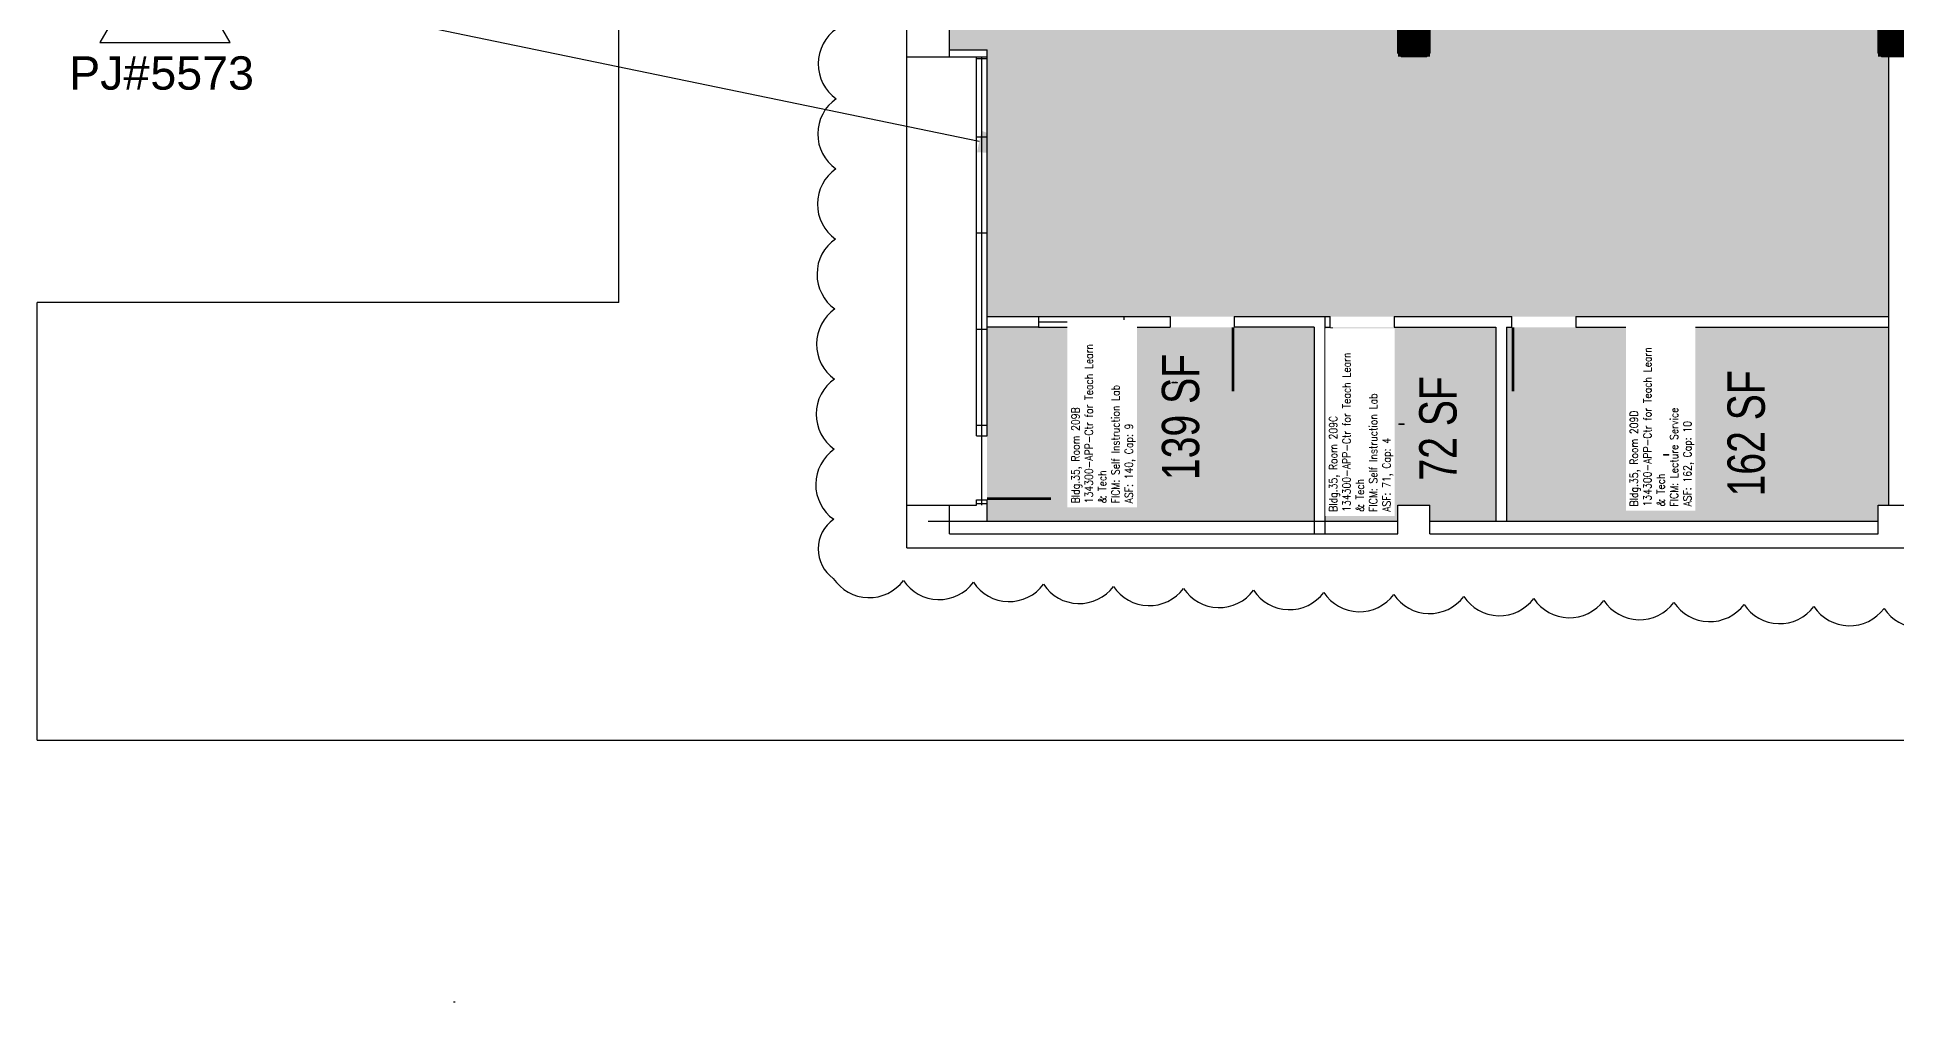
# Model space of a CAD drawing. Header units: inches. Extents: x -234 to 3525, y 0 to 2715.
# Drawn here: x -234 to 812, y 0 to 542 of the extents above; entities that cross this region are included whole.
import ezdxf
from ezdxf import colors
from ezdxf.entities.mleader import LeaderData, LeaderLine
from ezdxf.enums import TextEntityAlignment as Align
from ezdxf.math import Vec2, Vec3

# ---------------------------------------------------------------- set-up
doc = ezdxf.new("R2010")
doc.units = ezdxf.units.IN
doc.header["$LTSCALE"] = 10
doc.header["$MEASUREMENT"] = 0
doc.layers.get('0').update_dxf_attribs({"linetype": 'CONTINUOUS'})
for name, color, linetype in [('A-COL', 5, 'CONTINUOUS'), ('A-COL-PATT', 7, 'CONTINUOUS'), ('A-DOOR', 2, 'CONTINUOUS'), ('A-GLAZ', 1, 'CONTINUOUS'), ('A-GLAZ-SILL', 2, 'CONTINUOUS'), ('A-IDEN-RNUM', 7, 'CONTINUOUS'), ('A-IDEN-SNUM', 4, 'CONTINUOUS'), ('A-IDEN-VNUM', 4, 'CONTINUOUS'), ('A-REV', 1, 'CONTINUOUS'), ('A-ROOF', 2, 'CONTINUOUS'), ('A-WALL', 5, 'CONTINUOUS'), ('AREA-TEXT', 3, 'CONTINUOUS'), ('Rooms-Category-Color', 7, 'CONTINUOUS'), ('Rooms-College-Color', 7, 'CONTINUOUS'), ('Rooms-Department-Color', 7, 'CONTINUOUS'), ('Rooms-Division-Color', 7, 'CONTINUOUS'), ('Rooms-Information', 7, 'CONTINUOUS')]:
    doc.layers.add(name, color=color, linetype=linetype)
doc.styles.add('AREA', font='arial.ttf', dxfattribs={"width": 0.75, "height": 21})
doc.styles.add('Arial', font='arial.ttf')
doc.styles.add('ROOMSNUMBER', font='TXT.SHX', dxfattribs={"height": 0.03})
doc.styles.add('ROOMVNUMBER', font='simplex.shx', dxfattribs={"width": 0.85})

# ---------------------------------------------------------------- blocks, each defined once
blk = doc.blocks.new('COL')
at = {"layer": 'A-COL'}
blk.add_lwpolyline([(9, 7), (9, -7), (7, -9), (-7, -9), (-9, -7), (-9, 7), (-7, 9), (7, 9)], close=True, dxfattribs=at)
at = {"layer": 'A-COL-PATT', "const_width": 18}
blk.add_lwpolyline([(0, 9), (0, -9)], dxfattribs=at)
blk = doc.blocks.new('ProjectRev')
at = {"transparency": 16777216}
blk.add_lwpolyline([(0, 0.122), (-0.1221, -0.0895), (0.1221, -0.0895)], close=True, dxfattribs=at)
at = {"transparency": 16777216, "insert": (-0.1798, -0.1151), "char_height": 0.0625, "width": 0.24749, "attachment_point": 1, "style": 'Arial'}
blk.add_mtext('PJ#', dxfattribs=at)
at = {"transparency": 16777216, "style": 'Arial', "width": 0.75}
blk.add_attdef('YEAR', text='', height=0.0625, dxfattribs=at).set_placement((0, 0), align=Align.MIDDLE_CENTER)
at = {"transparency": 16777216, "style": 'Arial'}
blk.add_attdef('PROJECT', text='', height=0.0625, dxfattribs=at).set_placement((-0.0276, -0.1151), align=Align.TOP_LEFT)

msp = doc.modelspace()

# ---------------------------------------------------------------- hatches: boundary and pattern name
at = {"layer": 'Rooms-Category-Color', "true_color": 0xffff64}
for points in [[(801, 533), (801, 547), (803, 549), (804, 549), (804, 810), (702, 810), (702, 807), (549, 807), (549, 803.1), (547, 801), (533, 801), (531, 803), (531, 807), (279, 807), (279, 801), (271, 801), (271, 549), (279, 549), (279, 535), (300, 535), (300, 385), (807, 385), (807, 531), (803, 531)], [(592, 270), (801, 270), (801, 279), (807, 279), (807, 379), (592, 379)]]:
    msp.add_hatch(color=51, dxfattribs=at).paths.add_polyline_path(points)
at = {"layer": 'Rooms-Category-Color', "true_color": 0xe3f498}
for points in [[(300, 270), (484, 270), (484, 379), (300, 379)], [(490, 270), (531, 270), (531, 279), (549, 279), (549, 270), (586, 270), (586, 379), (490, 379)]]:
    msp.add_hatch(color=61, dxfattribs=at).paths.add_polyline_path(points)
at = {"layer": 'Rooms-College-Color', "true_color": 0xffff64}
for points in [[(801, 533), (801, 547), (803, 549), (804, 549), (804, 810), (702, 810), (702, 807), (549, 807), (549, 803.1), (547, 801), (533, 801), (531, 803), (531, 807), (279, 807), (279, 801), (271, 801), (271, 549), (279, 549), (279, 535), (300, 535), (300, 385), (807, 385), (807, 531), (803, 531)], [(300, 270), (484, 270), (484, 379), (300, 379)], [(490, 270), (531, 270), (531, 279), (549, 279), (549, 270), (586, 270), (586, 379), (490, 379)], [(592, 270), (801, 270), (801, 279), (807, 279), (807, 379), (592, 379)]]:
    msp.add_hatch(color=51, dxfattribs=at).paths.add_polyline_path(points)
at = {"layer": 'Rooms-Department-Color', "true_color": 0x62f98f}
for points in [[(801, 533), (801, 547), (803, 549), (804, 549), (804, 810), (702, 810), (702, 807), (549, 807), (549, 803.1), (547, 801), (533, 801), (531, 803), (531, 807), (279, 807), (279, 801), (271, 801), (271, 549), (279, 549), (279, 535), (300, 535), (300, 385), (807, 385), (807, 531), (803, 531)], [(300, 270), (484, 270), (484, 379), (300, 379)], [(490, 270), (531, 270), (531, 279), (549, 279), (549, 270), (586, 270), (586, 379), (490, 379)], [(592, 270), (801, 270), (801, 279), (807, 279), (807, 379), (592, 379)]]:
    msp.add_hatch(color=91, dxfattribs=at).paths.add_polyline_path(points)
at = {"layer": 'Rooms-Division-Color', "true_color": 0x62f98f}
for points in [[(801, 533), (801, 547), (803, 549), (804, 549), (804, 810), (702, 810), (702, 807), (549, 807), (549, 803.1), (547, 801), (533, 801), (531, 803), (531, 807), (279, 807), (279, 801), (271, 801), (271, 549), (279, 549), (279, 535), (300, 535), (300, 385), (807, 385), (807, 531), (803, 531)], [(300, 270), (484, 270), (484, 379), (300, 379)], [(490, 270), (531, 270), (531, 279), (549, 279), (549, 270), (586, 270), (586, 379), (490, 379)], [(592, 270), (801, 270), (801, 279), (807, 279), (807, 379), (592, 379)]]:
    msp.add_hatch(color=91, dxfattribs=at).paths.add_polyline_path(points)

# ---------------------------------------------------------------- linework, layer by layer
at = {"layer": 'A-DOOR'}
for points in [[(438.3, 379, 1.5, 1.5, 0), (438.3, 343, 0, 0, 0), (437.5, 343, 0, 0, -0.414214), (403, 380.5, 0, 0, -0.414214)], [(493.8, 379, 1.5, 1.5, 0), (493.8, 343, 0, 0, 0), (494.5, 343, 0, 0, 0.414214), (529, 380.5, 0, 0, 0.414214)], [(595.8, 379, 1.5, 1.5, 0), (595.8, 343, 0, 0, 0), (596.5, 343, 0, 0, 0.414214), (631, 380.5, 0, 0, 0.414214)], [(300, 282.7, 1.5, 1.5, 0), (336, 282.7, 0, 0, 0), (336, 283.5, 0, 0, 0.414214), (298.5, 318, 0, 0, 0.414214)]]:
    msp.add_lwpolyline(points, format="xyseb", dxfattribs=at)
at = {"layer": 'A-GLAZ'}
for p, q in [((294, 530), (300, 530)), ((297, 279), (297, 531)), ((294, 486), (300, 486)), ((294, 432), (300, 432)), ((294, 378), (300, 378)), ((329, 382), (377, 382)), ((294, 324), (300, 324)), ((294, 280), (300, 280))]:
    msp.add_line(p, q, dxfattribs=at)
at = {"layer": 'A-GLAZ-SILL'}
for p, q in [((294, 318), (294, 531)), ((300, 318), (300, 531)), ((329, 385), (377, 385)), ((329, 379), (377, 379))]:
    msp.add_line(p, q, dxfattribs=at)
at = {"layer": 'A-REV'}
msp.add_lwpolyline([(215.5, 546.8, 0.520567), (215.2, 507.4, 0.520567), (215, 468, 0.520567), (214.8, 428.6, 0.520567), (214.5, 389.3, 0.520567), (214.3, 349.9, 0.520567), (214.1, 310.5, 0.520567), (213.8, 271.1, 0.520567), (213.6, 237.9, 0.520567), (253, 236.8, 0.520567), (292.4, 235.7, 0.520567), (331.8, 234.6, 0.520567), (371.1, 233.4, 0.520567), (410.5, 232.3, 0.520567), (449.9, 231.2, 0.520567), (489.3, 230, 0.520567), (528.7, 228.9, 0.520567), (568, 227.8, 0.520567), (607.4, 226.6, 0.520567), (646.8, 225.5, 0.520567), (686.2, 224.4, 0.520567), (725.6, 223.3, 0.520567), (764.9, 222.1, 0.520567), (804.3, 221, 0.520567), (843.7, 219.9, 0.520567)], format="xyb", dxfattribs=at)
at = {"layer": 'A-ROOF'}
for p, q in [((93, 393), (93, 972)), ((255, 279), (255, 531)), ((-234, 147), (-234, 393)), ((93, 393), (-234, 393)), ((810, 255), (1611, 255)), ((-234, 147), (2422, 147))]:
    msp.add_line(p, q, dxfattribs=at)
at = {"layer": 'A-WALL'}
for p, q in [((255, 531), (255, 972)), ((279, 531), (279, 549)), ((279, 535), (300, 535)), ((300, 531), (300, 535)), ((255, 531), (279, 531)), ((279, 531), (300, 531)), ((807, 279), (807, 531)), ((300, 385), (329, 385)), ((329, 379), (300, 379)), ((329, 385), (329, 379)), ((377, 385), (377, 379)), ((377, 385), (403, 385)), ((377, 379), (403, 379)), ((403, 385), (403, 379)), ((439, 385), (439, 379)), ((439, 385), (490, 385)), ((484, 379), (439, 379)), ((484, 379), (484, 263)), ((490, 385), (490, 263)), ((490, 385), (493, 385)), ((490, 379), (493, 379)), ((493, 379), (493, 385)), ((529, 385), (595, 385)), ((529, 385), (529, 379)), ((529, 379), (586, 379)), ((586, 379), (586, 270)), ((586, 379), (586, 270)), ((592, 379), (595, 379)), ((592, 379), (592, 270)), ((592, 379), (592, 270)), ((595, 379), (595, 385)), ((631, 385), (697, 385)), ((631, 385), (807, 385)), ((631, 385), (631, 379)), ((631, 379), (807, 379)), ((294, 318), (300, 318)), ((255, 255), (255, 279)), ((255, 279), (279, 279)), ((279, 279), (294, 279)), ((279, 263), (279, 279)), ((294, 282), (300, 282)), ((294, 279), (294, 282)), ((300, 270), (300, 282)), ((531, 263), (531, 279)), ((531, 279), (549, 279)), ((549, 263), (549, 279)), ((801, 279), (819, 279)), ((801, 263), (801, 279)), ((267, 270), (531, 270)), ((279, 263), (531, 263)), ((549, 270), (801, 270)), ((549, 263), (801, 263)), ((255, 255), (819, 255)), ((0, 0), (1, 0)), ((0, 0), (1, 0))]:
    msp.add_line(p, q, dxfattribs=at)

# ---------------------------------------------------------------- block references
at = {"xscale": 0.9999999962747097, "yscale": 0.9999999962747097, "zscale": 0.9999999962747097}
for p in [(540, 540), (810, 540)]:
    msp.add_blockref('COL', p, dxfattribs=at)

# ---------------------------------------------------------------- texts
at = {"layer": 'A-IDEN-RNUM', "style": 'ROOMSNUMBER'}
for s, p in [('0209-B0', (405.5, 347.9)), ('0209-C0', (533.1, 324.6)), ('0209-D0', (681.8, 307.3))]:
    msp.add_text(s, height=0.36, rotation=360, dxfattribs=at).set_placement(p, align=Align.MIDDLE)
at = {"layer": 'A-IDEN-SNUM', "style": 'ROOMSNUMBER'}
for s, p in [('03500209B0', (405.5, 347.9)), ('03500209C0', (533.1, 324.6)), ('03500209D0', (681.8, 307.3))]:
    msp.add_text(s, height=0.36, rotation=360, dxfattribs=at).set_placement(p, align=Align.MIDDLE)
at = {"layer": 'A-IDEN-VNUM', "style": 'ROOMVNUMBER', "width": 0.85}
for s, p in [('209B', (367.8, 327.3)), ('209C', (512.7, 323.1)), ('209D', (681.8, 325.4))]:
    msp.add_text(s, height=31.5, rotation=90, dxfattribs=at).set_placement(p, align=Align.MIDDLE)
at = {"layer": 'AREA-TEXT', "style": 'AREA', "width": 0.75}
for s, p in [('139 SF', (408.8, 328.6)), ('72 SF', (553.5, 322.2)), ('162 SF', (726.8, 319.4))]:
    msp.add_text(s, height=21, rotation=90, dxfattribs=at).set_placement(p, align=Align.MIDDLE_CENTER)

# ---------------------------------------------------------------- leaders
at = {"layer": 'A-REV'}
ml = msp.add_multileader_block('Standard', dxfattribs=at)
ml.set_content('ProjectRev', color=256, scale=300)
ml.set_attribute('YEAR', '2016', width=0)
ml.set_attribute('PROJECT', '5573', width=0)
ml.set_leader_properties()
ml.build(insert=Vec2(0, 0))
ml.multileader.update_dxf_attribs({"text_right_attachment_type": 6, "dogleg_length": 0.25, "arrow_head_size": 37.5, "scale": 300})
ctx = ml.context
ctx.base_point, ctx.scale, ctx.char_height, ctx.arrow_head_size, ctx.landing_gap_size, ctx.plane_origin = Vec3(-188.2, 557.1), 300, 54, 37.5, 27, Vec3(631.4, 813.5)
ctx.right_attachment = 6
notes = []
notes.append((ctx, [(1, (1, 1, 0), (-60.9, 557.1), (-1, 0), 75, [(0, [(332.4, 475.8)], 0, [])])]))
ctx.block.insert = Vec3(-162.1, 565.8)
for ctx, leaders in notes:
    for number, flags, end, landing, length, lines in leaders:
        leader = LeaderData()
        leader.index, (leader.has_last_leader_line, leader.has_dogleg_vector, leader.attachment_direction) = number, flags
        leader.last_leader_point, leader.dogleg_vector, leader.dogleg_length = Vec3(end), Vec3(landing), length
        for number, points, colour, breaks in lines:
            line = LeaderLine()
            line.index, line.vertices, line.color, line.breaks = number, Vec3.list(points), colors.encode_raw_color(colour), breaks
            leader.lines.append(line)
        ctx.leaders.append(leader)

# ---------------------------------------------------------------- next in the draw order: texts
at = {"layer": 'Rooms-Information', "char_height": 4.5, "width": 100.8, "attachment_point": 7, "rotation": 90, "style": 'ROOMVNUMBER', "bg_fill": 3, "box_fill_scale": 1.5, "bg_fill_color": 256, "bg_fill_true_color": 13158600, "bg_fill_transparency": 0}
for s, insert in [('Bldg.35, Room 209B^M^J134300-APP-Ctr for Teach Learn & Tech^M^JFICM: Self Instruction Lab^M^JASF: 140, Cap: 9', (383.5, 280.1)), ('Bldg.35, Room 209C^M^J134300-APP-Ctr for Teach Learn & Tech^M^JFICM: Self Instruction Lab^M^JASF: 71, Cap: 4', (528.4, 275.3)), ('Bldg.35, Room 209D^M^J134300-APP-Ctr for Teach Learn & Tech^M^JFICM: Lecture Service^M^JASF: 162, Cap: 10', (697.5, 278.3))]:
    msp.add_mtext(s, dxfattribs=dict(at, insert=insert))

doc.saveas('drawing.dxf')
